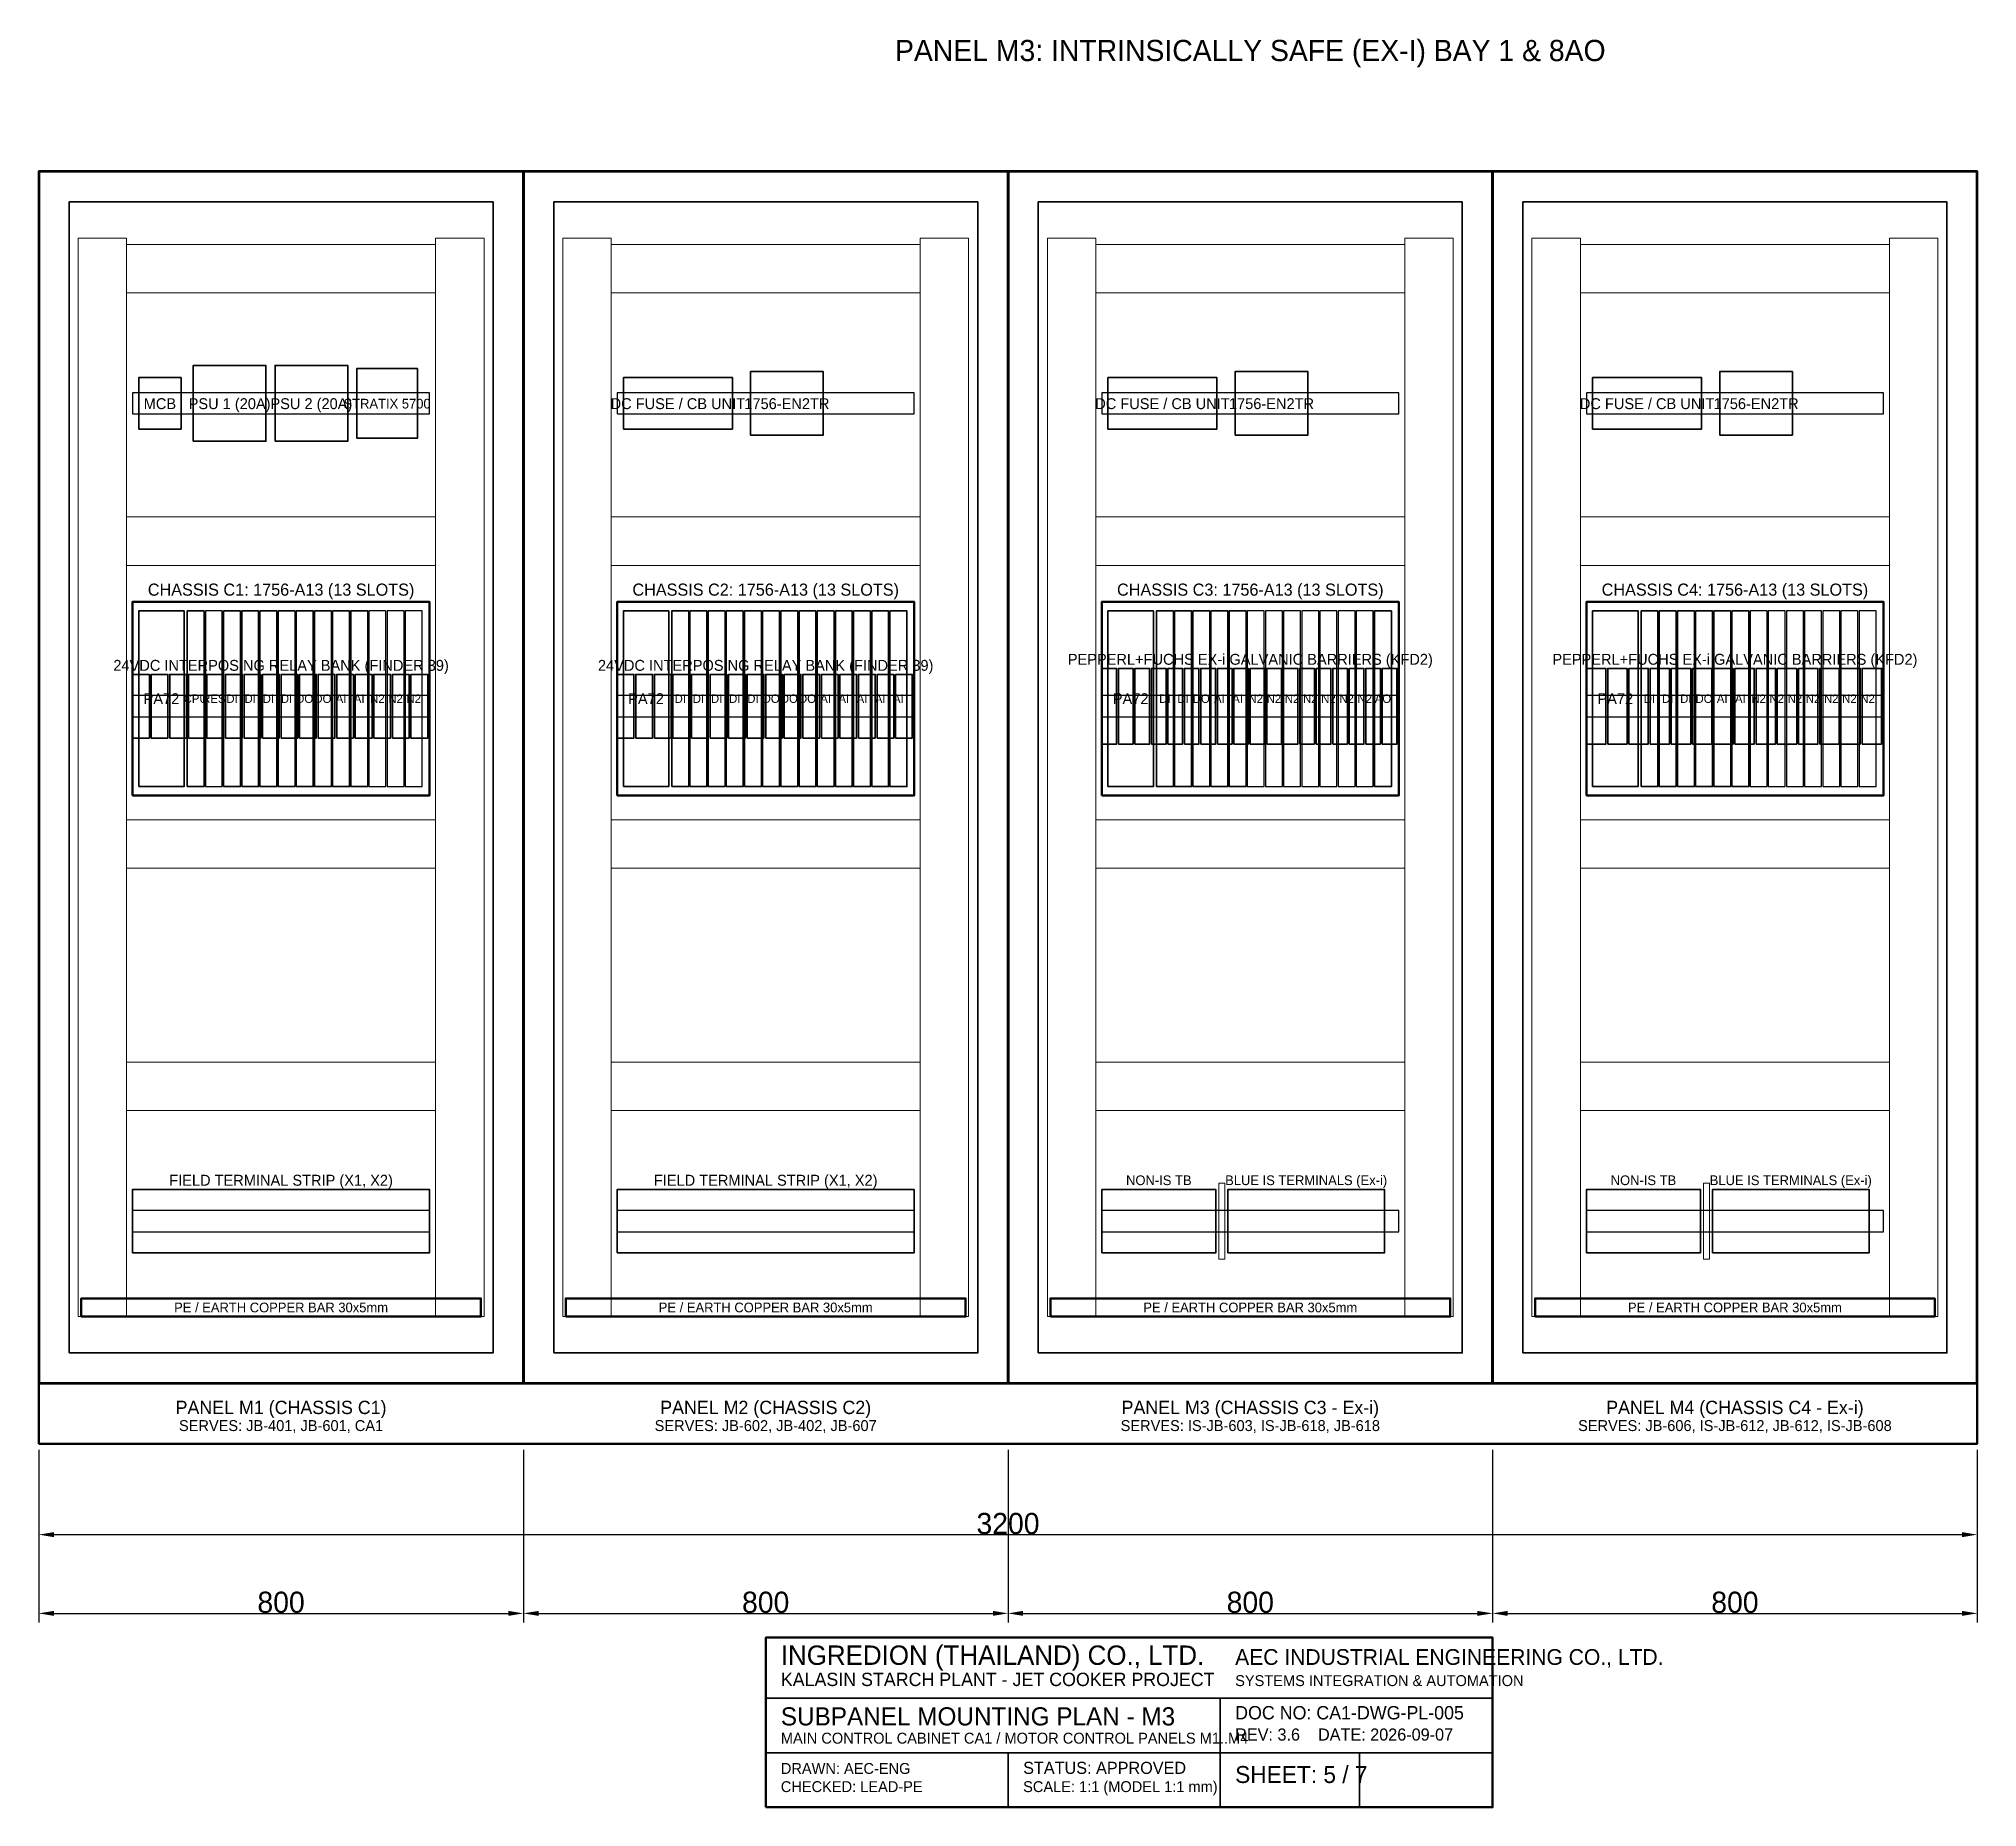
# Model space of a CAD drawing. Header units: millimetres. Extents: x -1600 to 1600, y -600 to 2319.
import ezdxf
from ezdxf.enums import TextEntityAlignment as Align

# ---------------------------------------------------------------- set-up
doc = ezdxf.new("R2010")
doc.units = ezdxf.units.MM
for name, color, linetype, lineweight in [('0_BORDER', 7, 'Continuous', 50), ('0_TITLE_BLOCK', 4, 'Continuous', 35), ('BASE_PLINTH', 9, 'Continuous', 50), ('COMM_SWITCH', 3, 'Continuous', 35), ('DIMENSIONS', 1, 'Continuous', 18), ('DIN_RAIL', 2, 'Continuous', 25), ('EARTH_BAR', 40, 'Continuous', 50), ('ENCL_OUTLINE', 7, 'Continuous', 70), ('IS_BARRIERS', 140, 'Continuous', 35), ('PLC_CHASSIS', 5, 'Continuous', 50), ('PLC_SLOT_AI', 6, 'Continuous', 35), ('PLC_SLOT_AO', 4, 'Continuous', 35), ('PLC_SLOT_CPU', 5, 'Continuous', 35), ('PLC_SLOT_DI', 3, 'Continuous', 35), ('PLC_SLOT_DO', 30, 'Continuous', 35), ('PLC_SLOT_SPARE', 8, 'Continuous', 25), ('POWER_SUPPLY', 1, 'Continuous', 35), ('RELAYS', 2, 'Continuous', 35), ('SUBPANEL_PLATE', 8, 'Continuous', 35), ('TERMINAL_IS', 140, 'Continuous', 35), ('TERMINAL_STRIP', 92, 'Continuous', 35), ('TEXT_HEADER', 4, 'Continuous', 35), ('TEXT_LABELS', 7, 'Continuous', 25), ('WIRE_DUCT', 8, 'Continuous', 18)]:
    doc.layers.add(name, color=color, linetype=linetype, lineweight=lineweight)
doc.dimstyles.new('METRIC_MM', dxfattribs={"dimtxt": 35, "dimasz": 25, "dimexe": 15, "dimexo": 10, "dimtad": 1, "dimdec": 0, "dimcen": 2.5, "dimclrd": 1, "dimclre": 1, "dimclrt": 7, "dimazin": 3, "dimtfac": 1, "dimtmove": 0, "dimatfit": 3})

msp = doc.modelspace()

# ---------------------------------------------------------------- linework, layer by layer
at = {"layer": '0_BORDER'}
msp.add_lwpolyline([(-400, -600), (800, -600), (800, -320), (-400, -320)], close=True, dxfattribs=at)
at = {"layer": '0_TITLE_BLOCK'}
for p, q in [((-400, -420), (800, -420)), ((350, -600), (350, -420)), ((-400, -510), (800, -510)), ((0, -600), (0, -510)), ((580, -600), (580, -510))]:
    msp.add_line(p, q, dxfattribs=at)
at = {"layer": 'BASE_PLINTH'}
msp.add_lwpolyline([(-1600, 0), (1600, 0), (1600, 100), (-1600, 100)], close=True, dxfattribs=at)
at = {"layer": 'COMM_SWITCH'}
for points in [[(-1075, 1660), (-975, 1660), (-975, 1775), (-1075, 1775)], [(-425, 1665), (-305, 1665), (-305, 1770), (-425, 1770)], [(375, 1665), (495, 1665), (495, 1770), (375, 1770)], [(1175, 1665), (1295, 1665), (1295, 1770), (1175, 1770)]]:
    msp.add_lwpolyline(points, close=True, dxfattribs=at)
at = {"layer": 'DIMENSIONS'}
for points in [[(348, 305), (358, 305), (358, 430), (348, 430)], [(1148, 305), (1158, 305), (1158, 430), (1148, 430)]]:
    msp.add_lwpolyline(points, close=True, dxfattribs=at)
at = {"layer": 'DIN_RAIL'}
for points in [[(-1445, 1700), (-955, 1700), (-955, 1735), (-1445, 1735)], [(-645, 1700), (-155, 1700), (-155, 1735), (-645, 1735)], [(155, 1700), (645, 1700), (645, 1735), (155, 1735)], [(955, 1700), (1445, 1700), (1445, 1735), (955, 1735)], [(-1445, 1200), (-955, 1200), (-955, 1235), (-1445, 1235)], [(-645, 1200), (-155, 1200), (-155, 1235), (-645, 1235)], [(155, 1200), (645, 1200), (645, 1235), (155, 1235)], [(955, 1200), (1445, 1200), (1445, 1235), (955, 1235)], [(-1445, 350), (-955, 350), (-955, 385), (-1445, 385)], [(-645, 350), (-155, 350), (-155, 385), (-645, 385)], [(155, 350), (645, 350), (645, 385), (155, 385)], [(955, 350), (1445, 350), (1445, 385), (955, 385)]]:
    msp.add_lwpolyline(points, close=True, dxfattribs=at)
at = {"layer": 'EARTH_BAR'}
for points in [[(-1530, 210), (-870, 210), (-870, 240), (-1530, 240)], [(-730, 210), (-70, 210), (-70, 240), (-730, 240)], [(70, 210), (730, 210), (730, 240), (70, 240)], [(870, 210), (1530, 210), (1530, 240), (870, 240)]]:
    msp.add_lwpolyline(points, close=True, dxfattribs=at)
at = {"layer": 'ENCL_OUTLINE'}
for points in [[(-1600, 100), (-800, 100), (-800, 2100), (-1600, 2100)], [(-800, 100), (0, 100), (0, 2100), (-800, 2100)], [(0, 100), (800, 100), (800, 2100), (0, 2100)], [(800, 100), (1600, 100), (1600, 2100), (800, 2100)]]:
    msp.add_lwpolyline(points, close=True, dxfattribs=at)
at = {"layer": 'IS_BARRIERS'}
for points in [[(155, 1155), (179.2, 1155), (179.2, 1280), (155, 1280)], [(182.2, 1155), (206.4, 1155), (206.4, 1280), (182.2, 1280)], [(209.4, 1155), (233.7, 1155), (233.7, 1280), (209.4, 1280)], [(236.7, 1155), (260.9, 1155), (260.9, 1280), (236.7, 1280)], [(263.9, 1155), (288.1, 1155), (288.1, 1280), (263.9, 1280)], [(291.1, 1155), (315.3, 1155), (315.3, 1280), (291.1, 1280)], [(318.3, 1155), (342.6, 1155), (342.6, 1280), (318.3, 1280)], [(345.6, 1155), (369.8, 1155), (369.8, 1280), (345.6, 1280)], [(372.8, 1155), (397, 1155), (397, 1280), (372.8, 1280)], [(400, 1155), (424.2, 1155), (424.2, 1280), (400, 1280)], [(427.2, 1155), (451.4, 1155), (451.4, 1280), (427.2, 1280)], [(454.4, 1155), (478.7, 1155), (478.7, 1280), (454.4, 1280)], [(481.7, 1155), (505.9, 1155), (505.9, 1280), (481.7, 1280)], [(508.9, 1155), (533.1, 1155), (533.1, 1280), (508.9, 1280)], [(536.1, 1155), (560.3, 1155), (560.3, 1280), (536.1, 1280)], [(563.3, 1155), (587.6, 1155), (587.6, 1280), (563.3, 1280)], [(590.6, 1155), (614.8, 1155), (614.8, 1280), (590.6, 1280)], [(617.8, 1155), (642, 1155), (642, 1280), (617.8, 1280)], [(955, 1155), (987, 1155), (987, 1280), (955, 1280)], [(990, 1155), (1022, 1155), (1022, 1280), (990, 1280)], [(1025, 1155), (1057, 1155), (1057, 1280), (1025, 1280)], [(1060, 1155), (1092, 1155), (1092, 1280), (1060, 1280)], [(1095, 1155), (1127, 1155), (1127, 1280), (1095, 1280)], [(1130, 1155), (1162, 1155), (1162, 1280), (1130, 1280)], [(1165, 1155), (1197, 1155), (1197, 1280), (1165, 1280)], [(1200, 1155), (1232, 1155), (1232, 1280), (1200, 1280)], [(1235, 1155), (1267, 1155), (1267, 1280), (1235, 1280)], [(1270, 1155), (1302, 1155), (1302, 1280), (1270, 1280)], [(1305, 1155), (1337, 1155), (1337, 1280), (1305, 1280)], [(1340, 1155), (1372, 1155), (1372, 1280), (1340, 1280)], [(1375, 1155), (1407, 1155), (1407, 1280), (1375, 1280)], [(1410, 1155), (1442, 1155), (1442, 1280), (1410, 1280)]]:
    msp.add_lwpolyline(points, close=True, dxfattribs=at)
at = {"layer": 'PLC_CHASSIS'}
for points in [[(-1445, 1070), (-955, 1070), (-955, 1390), (-1445, 1390)], [(-645, 1070), (-155, 1070), (-155, 1390), (-645, 1390)], [(155, 1070), (645, 1070), (645, 1390), (155, 1390)], [(955, 1070), (1445, 1070), (1445, 1390), (955, 1390)]]:
    msp.add_lwpolyline(points, close=True, dxfattribs=at)
at = {"layer": 'PLC_SLOT_AI'}
for points in [[(-1115, 1085), (-1087, 1085), (-1087, 1375), (-1115, 1375)], [(-1085, 1085), (-1057, 1085), (-1057, 1375), (-1085, 1375)], [(-315, 1085), (-287, 1085), (-287, 1375), (-315, 1375)], [(-285, 1085), (-257, 1085), (-257, 1375), (-285, 1375)], [(-255, 1085), (-227, 1085), (-227, 1375), (-255, 1375)], [(-225, 1085), (-197, 1085), (-197, 1375), (-225, 1375)], [(-195, 1085), (-167, 1085), (-167, 1375), (-195, 1375)], [(335, 1085), (363, 1085), (363, 1375), (335, 1375)], [(365, 1085), (393, 1085), (393, 1375), (365, 1375)], [(1165, 1085), (1193, 1085), (1193, 1375), (1165, 1375)], [(1195, 1085), (1223, 1085), (1223, 1375), (1195, 1375)]]:
    msp.add_lwpolyline(points, close=True, dxfattribs=at)
at = {"layer": 'PLC_SLOT_AO'}
msp.add_lwpolyline([(605, 1085), (633, 1085), (633, 1375), (605, 1375)], close=True, dxfattribs=at)
at = {"layer": 'PLC_SLOT_CPU'}
msp.add_lwpolyline([(-1355, 1085), (-1327, 1085), (-1327, 1375), (-1355, 1375)], close=True, dxfattribs=at)
at = {"layer": 'PLC_SLOT_DI'}
for points in [[(-1295, 1085), (-1267, 1085), (-1267, 1375), (-1295, 1375)], [(-1265, 1085), (-1237, 1085), (-1237, 1375), (-1265, 1375)], [(-1235, 1085), (-1207, 1085), (-1207, 1375), (-1235, 1375)], [(-1205, 1085), (-1177, 1085), (-1177, 1375), (-1205, 1375)], [(-555, 1085), (-527, 1085), (-527, 1375), (-555, 1375)], [(-525, 1085), (-497, 1085), (-497, 1375), (-525, 1375)], [(-495, 1085), (-467, 1085), (-467, 1375), (-495, 1375)], [(-465, 1085), (-437, 1085), (-437, 1375), (-465, 1375)], [(-435, 1085), (-407, 1085), (-407, 1375), (-435, 1375)], [(245, 1085), (273, 1085), (273, 1375), (245, 1375)], [(275, 1085), (303, 1085), (303, 1375), (275, 1375)], [(1045, 1085), (1073, 1085), (1073, 1375), (1045, 1375)], [(1075, 1085), (1103, 1085), (1103, 1375), (1075, 1375)], [(1105, 1085), (1133, 1085), (1133, 1375), (1105, 1375)]]:
    msp.add_lwpolyline(points, close=True, dxfattribs=at)
at = {"layer": 'PLC_SLOT_DO'}
for points in [[(-1175, 1085), (-1147, 1085), (-1147, 1375), (-1175, 1375)], [(-1145, 1085), (-1117, 1085), (-1117, 1375), (-1145, 1375)], [(-405, 1085), (-377, 1085), (-377, 1375), (-405, 1375)], [(-375, 1085), (-347, 1085), (-347, 1375), (-375, 1375)], [(-345, 1085), (-317, 1085), (-317, 1375), (-345, 1375)], [(305, 1085), (333, 1085), (333, 1375), (305, 1375)], [(1135, 1085), (1163, 1085), (1163, 1375), (1135, 1375)]]:
    msp.add_lwpolyline(points, close=True, dxfattribs=at)
at = {"layer": 'PLC_SLOT_SPARE'}
for points in [[(-1325, 1085), (-1297, 1085), (-1297, 1375), (-1325, 1375)], [(-1055, 1085), (-1027, 1085), (-1027, 1375), (-1055, 1375)], [(-1025, 1085), (-997, 1085), (-997, 1375), (-1025, 1375)], [(-995, 1085), (-967, 1085), (-967, 1375), (-995, 1375)], [(395, 1085), (423, 1085), (423, 1375), (395, 1375)], [(425, 1085), (453, 1085), (453, 1375), (425, 1375)], [(455, 1085), (483, 1085), (483, 1375), (455, 1375)], [(485, 1085), (513, 1085), (513, 1375), (485, 1375)], [(515, 1085), (543, 1085), (543, 1375), (515, 1375)], [(545, 1085), (573, 1085), (573, 1375), (545, 1375)], [(575, 1085), (603, 1085), (603, 1375), (575, 1375)], [(1225, 1085), (1253, 1085), (1253, 1375), (1225, 1375)], [(1255, 1085), (1283, 1085), (1283, 1375), (1255, 1375)], [(1285, 1085), (1313, 1085), (1313, 1375), (1285, 1375)], [(1315, 1085), (1343, 1085), (1343, 1375), (1315, 1375)], [(1345, 1085), (1373, 1085), (1373, 1375), (1345, 1375)], [(1375, 1085), (1403, 1085), (1403, 1375), (1375, 1375)], [(1405, 1085), (1433, 1085), (1433, 1375), (1405, 1375)]]:
    msp.add_lwpolyline(points, close=True, dxfattribs=at)
at = {"layer": 'POWER_SUPPLY'}
for points in [[(-1435, 1675), (-1365, 1675), (-1365, 1760), (-1435, 1760)], [(-1345, 1655), (-1225, 1655), (-1225, 1780), (-1345, 1780)], [(-1210, 1655), (-1090, 1655), (-1090, 1780), (-1210, 1780)], [(-635, 1675), (-455, 1675), (-455, 1760), (-635, 1760)], [(165, 1675), (345, 1675), (345, 1760), (165, 1760)], [(965, 1675), (1145, 1675), (1145, 1760), (965, 1760)], [(-1435, 1085), (-1360, 1085), (-1360, 1375), (-1435, 1375)], [(-635, 1085), (-560, 1085), (-560, 1375), (-635, 1375)], [(165, 1085), (240, 1085), (240, 1375), (165, 1375)], [(965, 1085), (1040, 1085), (1040, 1375), (965, 1375)]]:
    msp.add_lwpolyline(points, close=True, dxfattribs=at)
at = {"layer": 'RELAYS'}
for points in [[(-1445, 1165), (-1417.4, 1165), (-1417.4, 1270), (-1445, 1270)], [(-1414.4, 1165), (-1386.8, 1165), (-1386.8, 1270), (-1414.4, 1270)], [(-1383.8, 1165), (-1356.1, 1165), (-1356.1, 1270), (-1383.8, 1270)], [(-1353.1, 1165), (-1325.5, 1165), (-1325.5, 1270), (-1353.1, 1270)], [(-1322.5, 1165), (-1294.9, 1165), (-1294.9, 1270), (-1322.5, 1270)], [(-1291.9, 1165), (-1264.2, 1165), (-1264.2, 1270), (-1291.9, 1270)], [(-1261.2, 1165), (-1233.6, 1165), (-1233.6, 1270), (-1261.2, 1270)], [(-1230.6, 1165), (-1203, 1165), (-1203, 1270), (-1230.6, 1270)], [(-1200, 1165), (-1172.4, 1165), (-1172.4, 1270), (-1200, 1270)], [(-1169.4, 1165), (-1141.8, 1165), (-1141.8, 1270), (-1169.4, 1270)], [(-1138.8, 1165), (-1111.1, 1165), (-1111.1, 1270), (-1138.8, 1270)], [(-1108.1, 1165), (-1080.5, 1165), (-1080.5, 1270), (-1108.1, 1270)], [(-1077.5, 1165), (-1049.9, 1165), (-1049.9, 1270), (-1077.5, 1270)], [(-1046.9, 1165), (-1019.2, 1165), (-1019.2, 1270), (-1046.9, 1270)], [(-1016.2, 1165), (-988.6, 1165), (-988.6, 1270), (-1016.2, 1270)], [(-985.6, 1165), (-958, 1165), (-958, 1270), (-985.6, 1270)], [(-645, 1165), (-617.4, 1165), (-617.4, 1270), (-645, 1270)], [(-614.4, 1165), (-586.8, 1165), (-586.8, 1270), (-614.4, 1270)], [(-583.8, 1165), (-556.1, 1165), (-556.1, 1270), (-583.8, 1270)], [(-553.1, 1165), (-525.5, 1165), (-525.5, 1270), (-553.1, 1270)], [(-522.5, 1165), (-494.9, 1165), (-494.9, 1270), (-522.5, 1270)], [(-491.9, 1165), (-464.2, 1165), (-464.2, 1270), (-491.9, 1270)], [(-461.2, 1165), (-433.6, 1165), (-433.6, 1270), (-461.2, 1270)], [(-430.6, 1165), (-403, 1165), (-403, 1270), (-430.6, 1270)], [(-400, 1165), (-372.4, 1165), (-372.4, 1270), (-400, 1270)], [(-369.4, 1165), (-341.8, 1165), (-341.8, 1270), (-369.4, 1270)], [(-338.8, 1165), (-311.1, 1165), (-311.1, 1270), (-338.8, 1270)], [(-308.1, 1165), (-280.5, 1165), (-280.5, 1270), (-308.1, 1270)], [(-277.5, 1165), (-249.9, 1165), (-249.9, 1270), (-277.5, 1270)], [(-246.9, 1165), (-219.2, 1165), (-219.2, 1270), (-246.9, 1270)], [(-216.2, 1165), (-188.6, 1165), (-188.6, 1270), (-216.2, 1270)], [(-185.6, 1165), (-158, 1165), (-158, 1270), (-185.6, 1270)]]:
    msp.add_lwpolyline(points, close=True, dxfattribs=at)
at = {"layer": 'SUBPANEL_PLATE'}
for points in [[(-1550, 150), (-850, 150), (-850, 2050), (-1550, 2050)], [(-750, 150), (-50, 150), (-50, 2050), (-750, 2050)], [(50, 150), (750, 150), (750, 2050), (50, 2050)], [(850, 150), (1550, 150), (1550, 2050), (850, 2050)]]:
    msp.add_lwpolyline(points, close=True, dxfattribs=at)
at = {"layer": 'TERMINAL_IS'}
for points in [[(363, 315), (621.5, 315), (621.5, 420), (363, 420)], [(1163, 315), (1421.5, 315), (1421.5, 420), (1163, 420)]]:
    msp.add_lwpolyline(points, close=True, dxfattribs=at)
at = {"layer": 'TERMINAL_STRIP'}
for points in [[(-1445, 315), (-955, 315), (-955, 420), (-1445, 420)], [(-645, 315), (-155, 315), (-155, 420), (-645, 420)], [(155, 315), (343, 315), (343, 420), (155, 420)], [(955, 315), (1143, 315), (1143, 420), (955, 420)]]:
    msp.add_lwpolyline(points, close=True, dxfattribs=at)
at = {"layer": 'WIRE_DUCT'}
for points in [[(-1535, 210), (-1455, 210), (-1455, 1990), (-1535, 1990)], [(-945, 210), (-865, 210), (-865, 1990), (-945, 1990)], [(-735, 210), (-655, 210), (-655, 1990), (-735, 1990)], [(-145, 210), (-65, 210), (-65, 1990), (-145, 1990)], [(65, 210), (145, 210), (145, 1990), (65, 1990)], [(655, 210), (735, 210), (735, 1990), (655, 1990)], [(865, 210), (945, 210), (945, 1990), (865, 1990)], [(1455, 210), (1535, 210), (1535, 1990), (1455, 1990)], [(-1455, 1900), (-945, 1900), (-945, 1980), (-1455, 1980)], [(-655, 1900), (-145, 1900), (-145, 1980), (-655, 1980)], [(145, 1900), (655, 1900), (655, 1980), (145, 1980)], [(945, 1900), (1455, 1900), (1455, 1980), (945, 1980)], [(-1455, 1450), (-945, 1450), (-945, 1530), (-1455, 1530)], [(-655, 1450), (-145, 1450), (-145, 1530), (-655, 1530)], [(145, 1450), (655, 1450), (655, 1530), (145, 1530)], [(945, 1450), (1455, 1450), (1455, 1530), (945, 1530)], [(-1455, 950), (-945, 950), (-945, 1030), (-1455, 1030)], [(-655, 950), (-145, 950), (-145, 1030), (-655, 1030)], [(145, 950), (655, 950), (655, 1030), (145, 1030)], [(945, 950), (1455, 950), (1455, 1030), (945, 1030)], [(-1455, 550), (-945, 550), (-945, 630), (-1455, 630)], [(-655, 550), (-145, 550), (-145, 630), (-655, 630)], [(145, 550), (655, 550), (655, 630), (145, 630)], [(945, 550), (1455, 550), (1455, 630), (945, 630)]]:
    msp.add_lwpolyline(points, close=True, dxfattribs=at)

# ---------------------------------------------------------------- texts
at = {"layer": 'IS_BARRIERS'}
for p in [(400, 1295), (1200, 1295)]:
    msp.add_text('PEPPERL+FUCHS EX-i GALVANIC BARRIERS (KFD2)', height=18, dxfattribs=at).set_placement(p, align=Align.MIDDLE_CENTER)
at = {"layer": 'TERMINAL_IS'}
for p in [(492.2, 435), (1292.2, 435)]:
    msp.add_text('BLUE IS TERMINALS (Ex-i)', height=16, dxfattribs=at).set_placement(p, align=Align.MIDDLE_CENTER)
at = {"layer": 'TEXT_HEADER'}
for s, height, p in [('PANEL M3: INTRINSICALLY SAFE (EX-I) BAY 1 & 8AO', 35, (400, 2300)), ('CHASSIS C1: 1756-A13 (13 SLOTS)', 20, (-1200, 1410)), ('CHASSIS C2: 1756-A13 (13 SLOTS)', 20, (-400, 1410)), ('CHASSIS C3: 1756-A13 (13 SLOTS)', 20, (400, 1410)), ('CHASSIS C4: 1756-A13 (13 SLOTS)', 20, (1200, 1410)), ('PANEL M1 (CHASSIS C1)', 22, (-1200, 60)), ('PANEL M2 (CHASSIS C2)', 22, (-400, 60)), ('PANEL M3 (CHASSIS C3 - Ex-i)', 22, (400, 60)), ('PANEL M4 (CHASSIS C4 - Ex-i)', 22, (1200, 60))]:
    msp.add_text(s, height=height, dxfattribs=at).set_placement(p, align=Align.MIDDLE_CENTER)
for s, height, p in [('INGREDION (THAILAND) CO., LTD.', 32, (-375, -365)), ('AEC INDUSTRIAL ENGINEERING CO., LTD.', 26, (375, -365)), ('SUBPANEL MOUNTING PLAN - M3', 30, (-375, -465)), ('STATUS: APPROVED', 20, (25, -545)), ('SHEET: 5 / 7', 28, (375, -560))]:
    msp.add_text(s, height=height, dxfattribs=at).set_placement(p)
at = {"layer": 'TEXT_LABELS'}
for s, height, p in [('MCB', 18, (-1400, 1717)), ('PSU 1 (20A)', 18, (-1285, 1717)), ('PSU 2 (20A)', 18, (-1150, 1717)), ('STRATIX 5700', 16, (-1025, 1717)), ('DC FUSE / CB UNIT', 18, (-545, 1717)), ('1756-EN2TR', 18, (-365, 1717)), ('DC FUSE / CB UNIT', 18, (255, 1717)), ('1756-EN2TR', 18, (435, 1717)), ('DC FUSE / CB UNIT', 18, (1055, 1717)), ('1756-EN2TR', 18, (1235, 1717)), ('24VDC INTERPOSING RELAY BANK (FINDER 39)', 18, (-1200, 1285)), ('24VDC INTERPOSING RELAY BANK (FINDER 39)', 18, (-400, 1285)), ('PA72', 18, (-1397.5, 1230)), ('CPU', 14, (-1341, 1230)), ('RES', 14, (-1311, 1230)), ('DI', 14, (-1281, 1230)), ('DI', 14, (-1251, 1230)), ('DI', 14, (-1221, 1230)), ('DI', 14, (-1191, 1230)), ('DO', 14, (-1161, 1230)), ('DO', 14, (-1131, 1230)), ('AI', 14, (-1101, 1230)), ('AI', 14, (-1071, 1230)), ('N2', 14, (-1041, 1230)), ('N2', 14, (-1011, 1230)), ('N2', 14, (-981, 1230)), ('PA72', 18, (-597.5, 1230)), ('DI', 14, (-541, 1230)), ('DI', 14, (-511, 1230)), ('DI', 14, (-481, 1230)), ('DI', 14, (-451, 1230)), ('DI', 14, (-421, 1230)), ('DO', 14, (-391, 1230)), ('DO', 14, (-361, 1230)), ('DO', 14, (-331, 1230)), ('AI', 14, (-301, 1230)), ('AI', 14, (-271, 1230)), ('AI', 14, (-241, 1230)), ('AI', 14, (-211, 1230)), ('AI', 14, (-181, 1230)), ('PA72', 18, (202.5, 1230)), ('DI', 14, (259, 1230)), ('DI', 14, (289, 1230)), ('DO', 14, (319, 1230)), ('AI', 14, (349, 1230)), ('AI', 14, (379, 1230)), ('N2', 14, (409, 1230)), ('N2', 14, (439, 1230)), ('N2', 14, (469, 1230)), ('N2', 14, (499, 1230)), ('N2', 14, (529, 1230)), ('N2', 14, (559, 1230)), ('N2', 14, (589, 1230)), ('AO', 14, (619, 1230)), ('PA72', 18, (1002.5, 1230)), ('DI', 14, (1059, 1230)), ('DI', 14, (1089, 1230)), ('DI', 14, (1119, 1230)), ('DO', 14, (1149, 1230)), ('AI', 14, (1179, 1230)), ('AI', 14, (1209, 1230)), ('N2', 14, (1239, 1230)), ('N2', 14, (1269, 1230)), ('N2', 14, (1299, 1230)), ('N2', 14, (1329, 1230)), ('N2', 14, (1359, 1230)), ('N2', 14, (1389, 1230)), ('N2', 14, (1419, 1230)), ('FIELD TERMINAL STRIP (X1, X2)', 18, (-1200, 435)), ('FIELD TERMINAL STRIP (X1, X2)', 18, (-400, 435)), ('NON-IS TB', 16, (249, 435)), ('NON-IS TB', 16, (1049, 435)), ('PE / EARTH COPPER BAR 30x5mm', 16, (-1200, 225)), ('PE / EARTH COPPER BAR 30x5mm', 16, (-400, 225)), ('PE / EARTH COPPER BAR 30x5mm', 16, (400, 225)), ('PE / EARTH COPPER BAR 30x5mm', 16, (1200, 225)), ('SERVES: JB-401, JB-601, CA1', 18, (-1200, 30)), ('SERVES: JB-602, JB-402, JB-607', 18, (-400, 30)), ('SERVES: IS-JB-603, IS-JB-618, JB-618', 18, (400, 30)), ('SERVES: JB-606, IS-JB-612, JB-612, IS-JB-608', 18, (1200, 30))]:
    msp.add_text(s, height=height, dxfattribs=at).set_placement(p, align=Align.MIDDLE_CENTER)
for s, height, p in [('KALASIN STARCH PLANT - JET COOKER PROJECT', 22, (-375, -400)), ('SYSTEMS INTEGRATION & AUTOMATION', 18, (375, -400)), ('DOC NO: CA1-DWG-PL-005', 22, (375, -455)), ('MAIN CONTROL CABINET CA1 / MOTOR CONTROL PANELS M1..M4', 18, (-375, -495)), ('REV: 3.6    DATE: 2026-09-07', 20, (375, -490)), ('DRAWN: AEC-ENG', 18, (-375, -545)), ('CHECKED: LEAD-PE', 18, (-375, -575)), ('SCALE: 1:1 (MODEL 1:1 mm)', 18, (25, -575))]:
    msp.add_text(s, height=height, dxfattribs=at).set_placement(p)

# ---------------------------------------------------------------- dimensions: what is measured, and where the dimension line sits
at = {"layer": 'DIMENSIONS'}
for base, p1, p2 in [((-1600, -150), (-1600, 0), (1600, 0)), ((-1600, -280), (-1600, 0), (-800, 0)), ((-800, -280), (-800, 0), (0, 0)), ((0, -280), (0, 0), (800, 0)), ((800, -280), (800, 0), (1600, 0))]:
    msp.add_linear_dim(base=base, p1=p1, p2=p2, dimstyle='METRIC_MM', dxfattribs=at).render()

doc.saveas('drawing.dxf')
